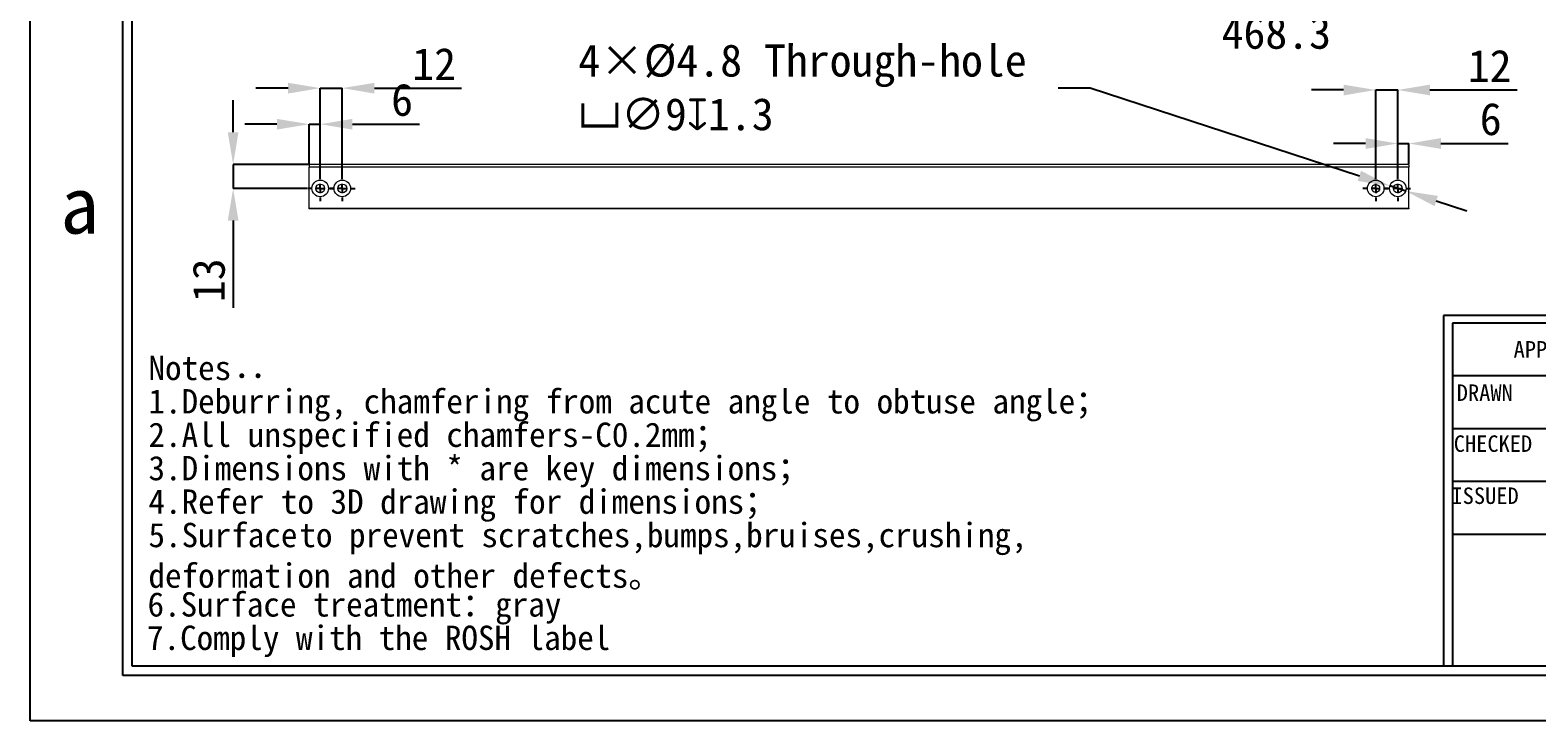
# Model space of a CAD drawing. Header units: millimetres. Extents: x 2 to 295, y 1 to 209.
# Drawn here: x 1.6 to 165.5, y 1.3 to 76.4 of the extents above; entities that cross this region are included whole.
import ezdxf

# ---------------------------------------------------------------- set-up
doc = ezdxf.new("R2010")
doc.units = ezdxf.units.MM
doc.header["$PDSIZE"] = -1
doc.layers.add('SLD-0', color=179, linetype='Continuous')
doc.styles.add('A', font='simfang.ttf')
doc.styles.add('SLDTEXTSTYLE2', font='TXT', dxfattribs={"width": 0.469})
doc.styles.add('样式 1', font='simfang.ttf')
doc.dimstyles.new('SLDDIMSTYLE1', dxfattribs={"dimtxt": 3.5, "dimasz": 3.5, "dimexe": 0, "dimexo": 0.0625, "dimgap": 0.875, "dimtad": 2, "dimlfac": 5, "dimrnd": 1e-09, "dimzin": 12, "dimdsep": 46, "dimtxsty": 'SLDTEXTSTYLE2', "dimsah": 1, "dimcen": 0.09, "dimadec": 0, "dimazin": 3, "dimtfac": 1, "dimtofl": 0, "dimtmove": 0, "dimatfit": 3, "dimfxl": 1, "dimfrac": 2, "dimtolj": 1, "dimtzin": 12, "dimarcsym": 0})
doc.dimstyles.new('SLDDIMSTYLE2', dxfattribs={"dimtxt": 3.5, "dimasz": 3.5, "dimexe": 0, "dimexo": 0.0625, "dimgap": 0.875, "dimtad": 2, "dimlfac": 5, "dimrnd": 1e-09, "dimzin": 12, "dimdsep": 46, "dimtxsty": 'SLDTEXTSTYLE2', "dimsah": 1, "dimcen": 0.09, "dimadec": 0, "dimazin": 3, "dimtfac": 1, "dimtmove": 0, "dimatfit": 0, "dimfxl": 1, "dimfrac": 2, "dimtolj": 1, "dimtzin": 12, "dimarcsym": 0})
doc.dimstyles.new('SLDDIMSTYLE5', dxfattribs={"dimtxt": 3.5, "dimasz": 3.5, "dimexe": 0, "dimexo": 0.0625, "dimgap": 0.875, "dimtad": 0, "dimtih": 1, "dimtoh": 1, "dimlfac": 5, "dimrnd": 1e-09, "dimzin": 12, "dimdsep": 46, "dimtxsty": 'SLDTEXTSTYLE2', "dimsah": 1, "dimcen": 0, "dimadec": 0, "dimazin": 3, "dimtfac": 1, "dimtmove": 0, "dimatfit": 3, "dimfxl": 1, "dimfrac": 2, "dimtolj": 1, "dimtzin": 12, "dimarcsym": 0})

# ---------------------------------------------------------------- blocks, each defined once
blk = doc.blocks.new('SW_NOTE_0')
at = {"layer": 'SLD-0', "color": 0, "char_height": 2.6458, "attachment_point": 1, "style": '样式 1'}
for s, insert in [('{\\f@FangSong|b0|i0|c134|p49;Notes：}', (0.39, 4.96)), ('1.Deburring, chamfering from acute angle to obtuse angle；', (0.39, 1.33)), ('2.All unspecified chamfers-C0.2mm；', (0.39, -2.3)), ('3.{\\fSimSun|b0|i0|c134|p2;Dimensions with * are key dimensions}；', (0.39, -5.93)), ('4.Refer to 3D drawing for dimensions；', (0.39, -9.57)), ('5.Surface{\\W0.1; }to prevent scratches,bumps,bruises,crushing,\\Pdeformation and other defects。', (0.39, -13.2)), ('6.Surface treatment：{\\f@FangSong|b0|i0|c134|p49;gray}', (0.29, -20.74)), ('7.Comply with the ROSH label', (0.23, -24.37))]:
    blk.add_mtext(s, dxfattribs=dict(at, insert=insert))
blk = doc.blocks.new('_D_16')
at = {"layer": 'Defpoints', "color": 0}
for p in [(57.88, 99.85), (151.54, 97.32), (151.54, 78.7)]:
    blk.add_point(p, dxfattribs=at)
at = {"layer": 'SLD-0', "color": 0, "lineweight": -2}
for p, q in [((57.88, 99.79), (57.88, 78.7)), ((151.54, 97.26), (151.54, 78.7)), ((61.38, 78.7), (148.04, 78.7))]:
    blk.add_line(p, q, dxfattribs=at)
at = {"layer": 'SLD-0', "color": 0}
for points in [[(61.38, 79.29), (61.38, 78.12), (57.88, 78.7)], [(148.04, 79.29), (148.04, 78.12), (151.54, 78.7)]]:
    blk.add_solid(points, dxfattribs=at)
at = {"layer": 'SLD-0', "color": 0, "insert": (137.13, 77.83), "char_height": 3.5, "attachment_point": 2, "style": 'A'}
blk.add_mtext('\\A1;468.3', dxfattribs=at)
blk = doc.blocks.new('_D_38')
at = {"layer": 'Defpoints', "color": 0}
for p in [(149.49, 59.43), (151.2, 58.87)]:
    blk.add_point(p, dxfattribs=at)
at = {"layer": 'SLD-0', "color": 0, "lineweight": -2}
for p, q in [((113.4, 70.07), (116.9, 70.07)), ((116.9, 70.07), (146.16, 60.52)), ((151.2, 58.87), (149.49, 59.43)), ((154.52, 57.79), (157.85, 56.7))]:
    blk.add_line(p, q, dxfattribs=at)
at = {"layer": 'SLD-0', "color": 0}
for points in [[(146.34, 61.07), (145.98, 59.96), (149.49, 59.43)], [(154.7, 58.34), (154.34, 57.23), (151.2, 58.87)]]:
    blk.add_solid(points, dxfattribs=at)
at = {"layer": 'SLD-0', "color": 0, "insert": (61.21, 74.81), "char_height": 3.5, "attachment_point": 1, "style": 'A'}
blk.add_mtext('\\A1;4×%%c4.8 Through-hole\\P{\\fGDT;v}∅9{\\fGDT;x}1.3', dxfattribs=at)
blk = doc.blocks.new('_D_39')
at = {"layer": 'Defpoints', "color": 0}
for p in [(35.54, 70.05), (33.14, 60.55), (35.54, 60.55)]:
    blk.add_point(p, dxfattribs=at)
at = {"layer": 'SLD-0', "color": 0, "lineweight": -2}
for p, q in [((29.64, 70.05), (26.14, 70.05)), ((33.14, 60.61), (33.14, 70.05)), ((33.14, 70.05), (35.54, 70.05)), ((35.54, 60.61), (35.54, 70.05)), ((39.04, 70.05), (48.51, 70.05))]:
    blk.add_line(p, q, dxfattribs=at)
at = {"layer": 'SLD-0', "color": 0}
for points in [[(29.64, 70.63), (29.64, 69.46), (33.14, 70.05)], [(39.04, 70.63), (39.04, 69.46), (35.54, 70.05)]]:
    blk.add_solid(points, dxfattribs=at)
at = {"layer": 'SLD-0', "color": 0, "insert": (45.53, 74.42), "char_height": 3.5, "attachment_point": 2, "style": 'A'}
blk.add_mtext('\\A1;12', dxfattribs=at)
blk = doc.blocks.new('_D_40')
at = {"layer": 'Defpoints', "color": 0}
for p in [(31.94, 66.13), (31.94, 61.75), (33.14, 60.55)]:
    blk.add_point(p, dxfattribs=at)
at = {"layer": 'SLD-0', "color": 0, "lineweight": -2}
for p, q in [((28.44, 66.13), (24.94, 66.13)), ((31.94, 61.81), (31.94, 66.13)), ((31.94, 66.13), (33.14, 66.13)), ((33.14, 60.61), (33.14, 66.13)), ((36.64, 66.13), (43.95, 66.13))]:
    blk.add_line(p, q, dxfattribs=at)
at = {"layer": 'SLD-0', "color": 0}
for points in [[(28.44, 66.71), (28.44, 65.55), (31.94, 66.13)], [(36.64, 66.71), (36.64, 65.55), (33.14, 66.13)]]:
    blk.add_solid(points, dxfattribs=at)
at = {"layer": 'SLD-0', "color": 0, "insert": (42.05, 70.54), "char_height": 3.5, "attachment_point": 2, "style": 'A'}
blk.add_mtext('\\A1;6', dxfattribs=at)
blk = doc.blocks.new('_D_41')
at = {"layer": 'Defpoints', "color": 0}
for p in [(23.67, 61.75), (31.94, 61.75), (31.74, 59.15)]:
    blk.add_point(p, dxfattribs=at)
at = {"layer": 'SLD-0', "color": 0, "lineweight": -2}
for p, q in [((23.67, 65.25), (23.67, 68.75)), ((31.88, 61.75), (23.67, 61.75)), ((23.67, 61.75), (23.67, 59.15)), ((31.68, 59.15), (23.67, 59.15)), ((23.67, 55.65), (23.67, 46.18))]:
    blk.add_line(p, q, dxfattribs=at)
at = {"layer": 'SLD-0', "color": 0}
for points in [[(23.09, 65.25), (24.25, 65.25), (23.67, 61.75)], [(23.09, 55.65), (24.25, 55.65), (23.67, 59.15)]]:
    blk.add_solid(points, dxfattribs=at)
at = {"layer": 'SLD-0', "color": 0, "insert": (19.26, 49.17), "char_height": 3.5, "attachment_point": 2, "rotation": 90, "style": 'A'}
blk.add_mtext('\\A1;13', dxfattribs=at)
blk = doc.blocks.new('_D_42')
at = {"layer": 'Defpoints', "color": 0}
for p in [(150.34, 69.85), (147.94, 60.55), (150.34, 60.55)]:
    blk.add_point(p, dxfattribs=at)
at = {"layer": 'SLD-0', "color": 0, "lineweight": -2}
for p, q in [((144.44, 69.85), (140.94, 69.85)), ((147.94, 60.61), (147.94, 69.85)), ((147.94, 69.85), (150.34, 69.85)), ((150.34, 60.61), (150.34, 69.85)), ((153.84, 69.85), (163.31, 69.85))]:
    blk.add_line(p, q, dxfattribs=at)
at = {"layer": 'SLD-0', "color": 0}
for points in [[(144.44, 70.43), (144.44, 69.26), (147.94, 69.85)], [(153.84, 70.43), (153.84, 69.26), (150.34, 69.85)]]:
    blk.add_solid(points, dxfattribs=at)
at = {"layer": 'SLD-0', "color": 0, "insert": (160.33, 74.22), "char_height": 3.5, "attachment_point": 2, "style": 'A'}
blk.add_mtext('\\A1;12', dxfattribs=at)
blk = doc.blocks.new('_D_43')
at = {"layer": 'Defpoints', "color": 0}
for p in [(151.54, 64.03), (151.54, 61.75), (150.34, 60.55)]:
    blk.add_point(p, dxfattribs=at)
at = {"layer": 'SLD-0', "color": 0, "lineweight": -2}
for p, q in [((146.84, 64.03), (143.34, 64.03)), ((150.34, 60.61), (150.34, 64.03)), ((150.34, 64.03), (151.54, 64.03)), ((151.54, 61.81), (151.54, 64.03)), ((155.04, 64.03), (162.35, 64.03))]:
    blk.add_line(p, q, dxfattribs=at)
at = {"layer": 'SLD-0', "color": 0}
for points in [[(146.84, 64.62), (146.84, 63.45), (150.34, 64.03)], [(155.04, 64.62), (155.04, 63.45), (151.54, 64.03)]]:
    blk.add_solid(points, dxfattribs=at)
at = {"layer": 'SLD-0', "color": 0, "insert": (160.45, 68.45), "char_height": 3.5, "attachment_point": 2, "style": 'A'}
blk.add_mtext('\\A1;6', dxfattribs=at)
blk = doc.blocks.new('SW_CENTERMARKSYMBOL_10')
at = {"layer": 'SLD-0', "color": 0}
for p, q in [((-1, 0), (-1.4, 0)), ((0, 0), (-0.5, 0)), ((0, 1), (0, 1.4)), ((0, 0), (0, 0.5)), ((0, 0), (0, -0.5)), ((0, 0), (0.5, 0)), ((1, 0), (1.4, 0)), ((0, -1), (0, -1.4))]:
    blk.add_line(p, q, dxfattribs=at)
blk = doc.blocks.new('SW_CENTERMARKSYMBOL_11')
at = {"layer": 'SLD-0', "color": 0}
for p, q in [((-1, 0), (-1.4, 0)), ((0, 0), (-0.5, 0)), ((0, 1), (0, 1.4)), ((0, 0), (0, 0.5)), ((0, 0), (0, -0.5)), ((0, 0), (0.5, 0)), ((1, 0), (1.4, 0)), ((0, -1), (0, -1.4))]:
    blk.add_line(p, q, dxfattribs=at)
blk = doc.blocks.new('SW_CENTERMARKSYMBOL_12')
at = {"layer": 'SLD-0', "color": 0}
for p, q in [((-1, 0), (-1.4, 0)), ((0, 0), (-0.5, 0)), ((0, 1), (0, 1.4)), ((0, 0), (0, 0.5)), ((0, 0), (0, -0.5)), ((0, 0), (0.5, 0)), ((1, 0), (1.4, 0)), ((0, -1), (0, -1.4))]:
    blk.add_line(p, q, dxfattribs=at)
blk = doc.blocks.new('SW_CENTERMARKSYMBOL_13')
at = {"layer": 'SLD-0', "color": 0}
for p, q in [((-1, 0), (-1.4, 0)), ((0, 0), (-0.5, 0)), ((0, 1), (0, 1.4)), ((0, 0), (0, 0.5)), ((0, 0), (0, -0.5)), ((0, 0), (0.5, 0)), ((1, 0), (1.4, 0)), ((0, -1), (0, -1.4))]:
    blk.add_line(p, q, dxfattribs=at)

msp = doc.modelspace()

# ---------------------------------------------------------------- linework, layer by layer
at = {"color": 7, "linetype": 'Continuous', "lineweight": 15}
for p, q in [((31.9412, 61.7512), (31.9412, 61.4512)), ((151.5412, 61.7512), (31.9412, 61.7512)), ((151.5412, 61.4512), (31.9412, 61.4512)), ((31.9412, 56.9912), (31.9412, 61.4512)), ((151.5412, 61.7512), (151.5412, 61.4512)), ((151.5412, 56.9912), (151.5412, 61.4512)), ((31.9412, 56.9912), (151.5412, 56.9912)), ((31.9412, 56.9512), (31.9412, 56.9912)), ((151.5412, 56.9512), (31.9412, 56.9512)), ((151.5412, 56.9912), (151.5412, 56.9512))]:
    msp.add_line(p, q, dxfattribs=at)
for centre, radius in [((33.1412, 59.1512), 0.9), ((33.1412, 59.1512), 0.48), ((35.5412, 59.1512), 0.9), ((35.5412, 59.1512), 0.48), ((147.9412, 59.1512), 0.9), ((147.9412, 59.1512), 0.43), ((150.3412, 59.1512), 0.9), ((150.3412, 59.1512), 0.48)]:
    msp.add_circle(centre, radius, dxfattribs=at)
at = {"layer": 'SLD-0'}
for p, q in [((1.5907, 1.2938), (1.5907, 208.6737)), ((12.6748, 7.2189), (12.6748, 197.811)), ((289.1814, 7.2189), (12.6748, 7.2189)), ((295.1066, 1.2938), (1.5907, 1.2938))]:
    msp.add_line(p, q, dxfattribs=at)
at = {"layer": 'SLD-0', "color": 6, "linetype": 'Continuous'}
for p, q in [((11.6873, 6.2314), (11.6873, 198.7985)), ((290.1689, 6.2314), (11.6873, 6.2314))]:
    msp.add_line(p, q, dxfattribs=at)
at = {"layer": 'SLD-0', "color": 179, "linetype": 'Continuous'}
for p, q in [((289.1814, 45.3294), (155.3299, 45.3294)), ((155.3299, 45.3294), (155.3299, 7.2189)), ((289.1814, 44.5061), (156.286, 44.5061)), ((156.286, 44.5061), (156.286, 7.2189)), ((197.3975, 38.7696), (156.286, 38.7696)), ((289.1814, 33.0331), (156.286, 33.0331)), ((197.3975, 27.2966), (156.286, 27.2966)), ((289.1814, 21.5602), (156.286, 21.5602))]:
    msp.add_line(p, q, dxfattribs=at)

# ---------------------------------------------------------------- block references
at = {"layer": 'SLD-0'}
for name, p in [('SW_CENTERMARKSYMBOL_12', (33.1412, 59.1512)), ('SW_CENTERMARKSYMBOL_11', (35.5412, 59.1512)), ('SW_CENTERMARKSYMBOL_10', (147.9412, 59.1512)), ('SW_CENTERMARKSYMBOL_13', (150.3412, 59.1512))]:
    msp.add_blockref(name, p, dxfattribs=at)
at = {"layer": 'SLD-0', "color": 5}
msp.add_blockref('SW_NOTE_0', (14.0723, 36.0101), dxfattribs=at)

# ---------------------------------------------------------------- texts
at = {"layer": 'SLD-0', "insert": (4.8798, 60.4234), "char_height": 6.172, "attachment_point": 1, "style": 'A'}
msp.add_mtext('a', dxfattribs=at)
at = {"layer": 'SLD-0', "color": 179, "char_height": 1.79265, "attachment_point": 2, "style": 'A'}
for s, insert in [('APPROVALS', (168.4266, 42.5627)), ('DRAWN', (159.8036, 37.8529)), ('CHECKED', (160.6957, 32.3147)), ('ISSUED', (159.837, 26.6544))]:
    msp.add_mtext(s, dxfattribs=dict(at, insert=insert))

# ---------------------------------------------------------------- dimensions: what is measured, and where the dimension line sits
at = {"layer": 'SLD-0'}
for base, p1, p2, dimstyle, picture, middle in [((151.5412, 78.7049), (57.8812, 99.85), (151.5412, 97.32), 'SLDDIMSTYLE1', '_D_16', (137.1269, 78.7049)), ((35.5412, 70.0483), (33.1412, 60.5512), (35.5412, 60.5512), 'SLDDIMSTYLE2', '_D_39', (45.5262, 70.0483)), ((150.3412, 69.8482), (147.9412, 60.5512), (150.3412, 60.5512), 'SLDDIMSTYLE2', '_D_42', (160.3262, 69.8482)), ((31.9412, 66.129), (33.1412, 60.5512), (31.9412, 61.7512), 'SLDDIMSTYLE2', '_D_40', (42.0462, 66.129)), ((151.5412, 64.0342), (150.3412, 60.5512), (151.5412, 61.7512), 'SLDDIMSTYLE2', '_D_43', (160.4462, 64.0342))]:
    dim = msp.add_linear_dim(base=base, p1=p1, p2=p2, dimstyle=dimstyle, override={"dimtxsty": 'A'}, dxfattribs=at)
    dim.commit()
    dim.dimension.update_dxf_attribs({"geometry": picture, "text_midpoint": middle, "dimtype": 160})
dim = msp.add_diameter_dim_2p(p1=(151.1968, 58.8719), p2=(149.4857, 59.4305), text='4×%%c4.8 Through-hole\\P{\\fGDT;v}<>{\\fGDT;x}1.3', dimstyle='SLDDIMSTYLE5', override={"dimtxsty": 'A'}, dxfattribs=at)
dim.commit()
dim.dimension.update_dxf_attribs({"geometry": '_D_38', "text_midpoint": (86.8692, 70.07), "dimtype": 163})
dim = msp.add_linear_dim(base=(23.6704, 61.7512), p1=(31.7412, 59.1512), p2=(31.9412, 61.7512), angle=90, dimstyle='SLDDIMSTYLE2', override={"dimtxsty": 'A'}, dxfattribs=at)
dim.commit()
dim.dimension.update_dxf_attribs({"geometry": '_D_41', "text_midpoint": (23.6704, 49.1662), "dimtype": 160})

doc.saveas('drawing.dxf')
